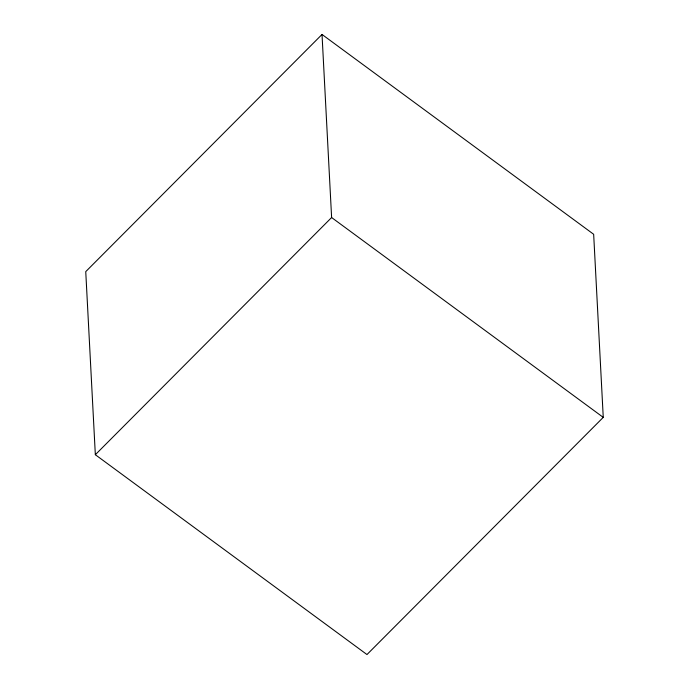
<?xml version="1.0" encoding="UTF-8"?>
<svg xmlns="http://www.w3.org/2000/svg" width="689" height="689" viewBox="0 0 689 689"><rect width="100%" height="100%" fill="white"/><g stroke="black" fill="none" stroke-linecap="round" stroke-linejoin="round"><path stroke-width="1.03" d="M322.021 34.45L85.746 271.63L95.34 454.714L366.979 654.55L603.254 417.37L593.66 234.286L322.021 34.45L331.616 217.535L95.34 454.714M331.616 217.535L603.254 417.37"/></g></svg>
